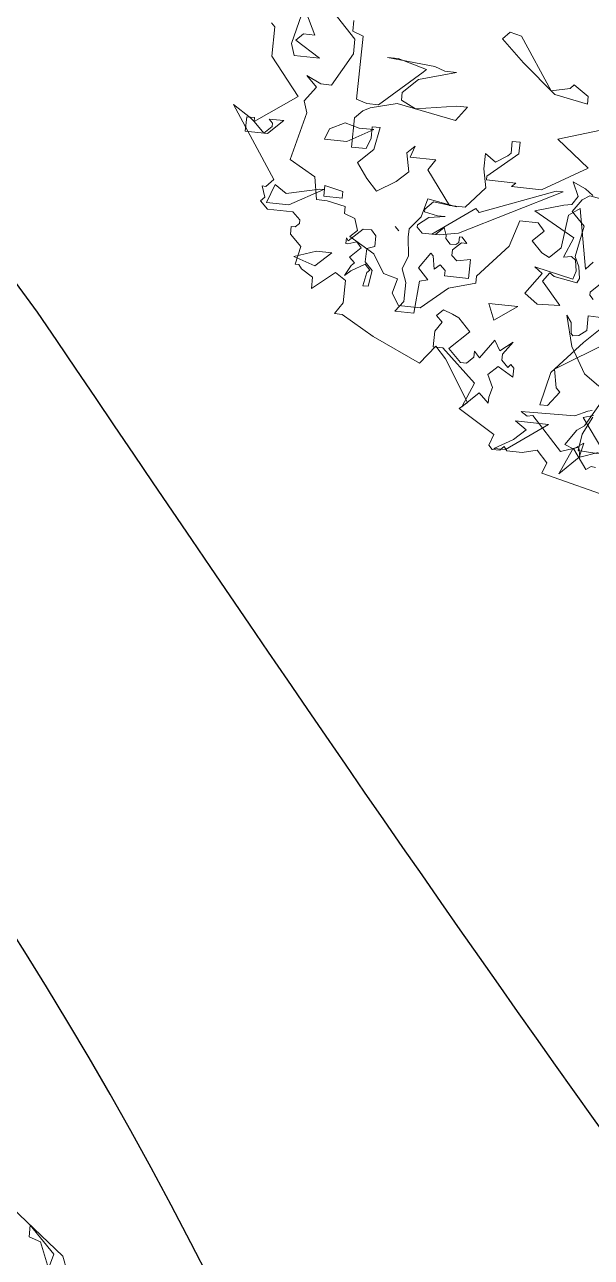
# Model space of a CAD drawing. Header units: metres. Extents: x 329311 to 330425, y 7396637 to 7397287.
# Drawn here: x 329866.931 to 329867.792, y 7397040.535 to 7397042.408 of the extents above; entities that cross this region are included whole.
import ezdxf

# ---------------------------------------------------------------- set-up
doc = ezdxf.new("R2010")
doc.units = ezdxf.units.M
doc.linetypes.add('CACHE2', pattern=[4.7625, 3.175, -1.5875])
doc.layers.get('0').update_dxf_attribs({"lineweight": 18})
doc.layers.add('ARBRE', color=251, linetype='Continuous', lineweight=13)
doc.layers.add('AXES+POTEAUX', color=6, linetype='CACHE2', lineweight=13)
doc.layers.add('VEGETAIS', color=3, linetype='Continuous')
pattern_1 = [(341.96263, (329827.33868, 7397103.38185), (0.0540704, 0.16604302), [0.127, -0.047625]), (71.96263, (329827.33868, 7397103.38185), (-0.16604302, 0.0540704), [0.127, -0.047625])]

# ---------------------------------------------------------------- blocks, each defined once
blk = doc.blocks.new('WMF26', base_point=(0, 0.001))
at = {"color": 85}
for points in [[(7.323, -0.184), (7.359, -0.221), (7.462, -0.147), (7.745, -0.286), (7.883, -0.286), (8.022, -0.496), (8.159, -0.636), (8.407, -0.605), (8.545, -0.395), (8.581, -0.358), (8.581, -0.322), (8.618, -0.322), (8.654, -0.358), (8.756, -0.257), (8.829, -0.257), (9.069, -0.569), (9.105, -0.605), (9.28, -0.533), (9.419, -0.569), (9.732, -0.846), (10.255, -0.984), (11.302, -1.792), (11.412, -2.069)], [(4.703, -12.373), (3.968, -12.198), (4.005, -12.097), (3.903, -11.987), (3.764, -12.025), (3.619, -12.025), (3.59, -11.987), (3.553, -12.025), (3.481, -12.025), (3.445, -11.987), (3.481, -11.885), (3.132, -11.675), (3.204, -11.61), (2.957, -11.223), (2.854, -11.114), (2.717, -11.289), (2.258, -11.085), (1.945, -10.911), (1.873, -10.911), (1.945, -10.802), (1.945, -10.59), (1.843, -10.524), (1.633, -10.699), (1.633, -10.59), (1.523, -10.524), (1.494, -10.488), (1.458, -10.488), (1.494, -10.315), (1.385, -10.212), (1.385, -10.139), (1.422, -10.139), (1.458, -10.103), (1.458, -10.067), (1.385, -10.001), (1.145, -10.001), (1.072, -9.928), (1.108, -9.892), (1.072, -9.789), (1.108, -9.789), (1.175, -9.717), (0.724, -9.055), (0.897, -9.164), (0.934, -9.193), (1.32, -8.917), (1.036, -8.567), (1.036, -8.291), (1, -8.255)]]:
    blk.add_lwpolyline(points, dxfattribs=at)
at = {"color": 106}
for points in [[(11.179, -1.92), (11.078, -1.68), (10.968, -1.643), (10.968, -1.534), (11.216, -1.781), (11.179, -1.92), (11.179, -1.92)], [(2.062, -9.153), (1.822, -9.291), (1.611, -9.291), (1.647, -9.19), (1.786, -9.117), (1.923, -9.153), (2.062, -9.153), (2.062, -9.153)], [(0.934, -9.193), (1.036, -9.294), (1.108, -9.222), (1.108, -9.193), (1.072, -9.157), (1.211, -9.157), (1.072, -9.294), (0.861, -9.294), (0.861, -9.157), (0.934, -9.157), (0.934, -9.193), (0.934, -9.193)], [(3.633, -10.533), (3.775, -10.331), (3.699, -10.277), (4.067, -10.355), (4.091, -10.276), (4.074, -10.175), (4.032, -10.146), (3.96, -10.159), (4.038, -9.968), (3.646, -9.755), (3.912, -9.672), (3.984, -9.66), (4.036, -9.577), (3.977, -9.446), (4.097, -9.5), (4.173, -9.554)], [(4.357, -9.595), (4.144, -9.559), (4.078, -9.606), (3.996, -9.724), (4.121, -9.85), (4.067, -10.14), (4.113, -10.235), (4.131, -10.343), (4.109, -10.384), (3.889, -10.348), (3.847, -10.319), (3.787, -10.403), (3.973, -10.614), (3.759, -10.622), (3.633, -10.533), (3.633, -10.533)], [(1.616, -9.763), (1.652, -9.763), (1.34, -9.938), (1.128, -9.938), (1.194, -9.763), (1.303, -9.835), (1.616, -9.763), (1.616, -9.763)], [(2.688, -9.768), (2.615, -9.846), (2.615, -9.872), (2.74, -9.895), (2.814, -9.895), (2.662, -9.921), (2.562, -9.999), (2.562, -10.021), (2.615, -10.072), (2.74, -10.072), (2.814, -9.999), (2.84, -10.072), (2.84, -10.099), (2.887, -10.147), (2.941, -10.147), (2.967, -10.125), (2.967, -10.072), (2.993, -10.072), (3.041, -10.125), (2.993, -10.125), (2.914, -10.198), (2.914, -10.251), (2.967, -10.298), (3.093, -10.273), (3.093, -10.451), (2.866, -10.451), (2.866, -10.399), (2.814, -10.352), (2.761, -10.399), (2.74, -10.273), (2.714, -10.251), (2.615, -10.399), (2.714, -10.504), (2.635, -10.524), (2.615, -10.83), (2.435, -10.83), (2.509, -10.73), (2.509, -10.551), (2.462, -10.425), (2.509, -10.298), (2.489, -10.125), (2.489, -10.046), (2.589, -9.921), (2.635, -9.746), (2.914, -9.794), (2.688, -9.768), (2.688, -9.768)], [(2.184, -10.144), (2.184, -10.244), (2.111, -10.27), (2.111, -10.397), (2.184, -10.471), (2.163, -10.622), (2.111, -10.622), (2.137, -10.496), (2.163, -10.471), (2.111, -10.418), (1.984, -10.496), (1.931, -10.544), (1.984, -10.445), (2.011, -10.418), (1.958, -10.37), (2.058, -10.27), (2.011, -10.218), (1.931, -10.244), (1.911, -10.244), (1.911, -10.192), (1.931, -10.218), (2.058, -10.092), (2.137, -10.092), (2.184, -10.144), (2.184, -10.144)], [(1.643, -10.483), (1.438, -10.418), (1.643, -10.346), (1.788, -10.346), (1.643, -10.483), (1.643, -10.483)], [(3.039, -10.829), (3.157, -10.947), (2.977, -11.125), (3.101, -11.244), (3.157, -11.244), (3.218, -11.182), (3.218, -11.125), (3.274, -11.182), (3.398, -11.002), (3.454, -11.095), (3.571, -11.002), (3.484, -11.125), (3.484, -11.182), (3.546, -11.244), (3.571, -11.213), (3.602, -11.244), (3.602, -11.33), (3.454, -11.244), (3.367, -11.33), (3.423, -11.447), (3.398, -11.54), (3.398, -11.596), (3.305, -11.509), (3.157, -11.658), (3.249, -11.423), (2.921, -11.125), (2.828, -11.125), (2.828, -10.977), (2.89, -10.885), (2.828, -10.829), (2.89, -10.767), (2.977, -10.799), (3.039, -10.829), (3.039, -10.829)], [(3.37, -10.814), (3.308, -10.665), (3.581, -10.665), (3.37, -10.814), (3.37, -10.814)], [(4.478, -10.9), (3.983, -11.213), (4.019, -11.387), (4.056, -11.424), (3.954, -11.561), (3.881, -11.561), (3.954, -11.249), (4.23, -10.936), (4.442, -10.725), (4.507, -10.79), (4.478, -10.9), (4.478, -10.9)], [(3.714, -11.642), (4.219, -11.629), (4.338, -11.574), (4.378, -11.564)], [(4.394, -11.609), (4.3, -11.636), (4.524, -11.936)], [(4.474, -11.949), (4.309, -12.01), (4.288, -11.918), (4.122, -11.978), (3.826, -11.668), (3.776, -11.68), (3.714, -11.642), (3.714, -11.642)], [(3.604, -12.013), (3.496, -12.013), (3.67, -11.911), (3.779, -11.809), (3.67, -11.736), (3.983, -11.736), (3.604, -12.013), (3.604, -12.013)], [(4.128, -12.188), (4.23, -11.947), (4.332, -11.875), (4.303, -12.013), (4.128, -12.188), (4.128, -12.188)]]:
    blk.add_lwpolyline(points, dxfattribs=at)
at = {"color": 63}
for points in [[(4.277, -10.524), (4.241, -10.488), (4.241, -10.459), (4.387, -10.315)], [(4.241, -10.175), (4.176, -10.248), (4.066, -9.688), (3.965, -9.76), (3.929, -10.073), (3.826, -10.175), (3.753, -10.139), (3.651, -10.037), (3.753, -9.936), (3.688, -9.863), (3.514, -9.863), (3.441, -10.11), (3.164, -10.423), (3.164, -10.488), (2.916, -10.561), (2.669, -10.772), (2.465, -10.772), (2.393, -10.663), (2.429, -10.524), (2.291, -10.488), (2.182, -10.315), (1.941, -10.175), (2.007, -10.11), (1.971, -10.001), (1.869, -9.965), (1.869, -9.9), (1.694, -9.863), (1.593, -9.863), (1.556, -9.652), (1.309, -9.513), (1.418, -9.062), (1.382, -8.953), (1.484, -8.814), (1.382, -8.713), (1.52, -8.778), (1.622, -8.778), (1.796, -8.465), (1.796, -8.327), (1.52, -8.043)], [(1.309, -8.115), (1.418, -8.327), (1.309, -8.327), (1.243, -8.393), (1.484, -8.538), (1.243, -8.538), (1.207, -8.429), (1.273, -8.152)], [(1.768, -8.152), (1.768, -8.255), (1.869, -8.291), (1.869, -8.887), (1.971, -8.917), (2.081, -8.917), (2.465, -8.567), (2.495, -8.538), (2.219, -8.465), (2.117, -8.465), (2.568, -8.502), (2.669, -8.538), (2.779, -8.538), (2.429, -8.641), (2.291, -8.778), (2.291, -8.851), (2.429, -8.917), (2.815, -8.851), (2.916, -8.851), (2.815, -8.989), (2.255, -8.887), (2.007, -8.953), (1.941, -8.989), (1.869, -9.062), (1.869, -9.338), (2.007, -9.338), (2.044, -9.237), (2.044, -9.128), (2.117, -9.128), (2.081, -9.338), (1.941, -9.477), (2.044, -9.616), (2.146, -9.724), (2.32, -9.616), (2.429, -9.513), (2.393, -9.338), (2.465, -9.266), (2.429, -9.375), (2.669, -9.375), (2.604, -9.477), (2.844, -9.789), (2.99, -9.789), (3.164, -9.586), (3.128, -9.411), (3.128, -9.266), (3.23, -9.338), (3.339, -9.266), (3.367, -9.237), (3.367, -9.128), (3.441, -9.128), (3.441, -9.237), (3.164, -9.477), (3.164, -9.513), (3.441, -9.513), (3.404, -9.55), (3.688, -9.55), (4.103, -9.302), (3.79, -9.062), (4.241, -8.917)], [(3.349, -8.135), (3.681, -8.618), (3.855, -8.575), (3.889, -8.537), (4.032, -8.634), (4.034, -8.707), (3.719, -8.646), (3.396, -8.381), (3.176, -8.178), (3.239, -8.11), (3.349, -8.135), (3.349, -8.135)], [(2.954, -10.037), (2.779, -10.073), (2.706, -10.073), (3.092, -9.789), (3.128, -9.825), (3.826, -9.55), (3.893, -9.55), (2.954, -10.037), (2.954, -10.037)], [(1.833, -9.825), (1.658, -9.825), (1.658, -9.724), (1.833, -9.76), (1.833, -9.825), (1.833, -9.825)], [(2.356, -10.037), (2.393, -10.073), (2.356, -10.037), (2.356, -10.037)], [(4.424, -12.086), (4.377, -12.121), (4.244, -11.943), (4.154, -11.909), (4.254, -11.762), (4.32, -11.713), (4.454, -11.475)], [(4.417, -11.328), (4.269, -11.228), (4.126, -10.986), (4.047, -10.696), (4.096, -10.762), (4.106, -10.863), (4.123, -10.886), (4.179, -10.874), (4.249, -10.822), (4.248, -10.683), (4.39, -10.687)], [(4.391, -11.624), (4.308, -11.795), (4.285, -11.95), (4.582, -11.968)], [(4.464, -12.092), (4.424, -12.086), (4.424, -12.086)]]:
    blk.add_lwpolyline(points, dxfattribs=at)
blk = doc.blocks.new('T2_02')
at = {"xscale": 0.3499999999999943, "yscale": 0.3499999999999943, "zscale": 0.3499999999999943}
blk.add_blockref('WMF26', (-2.2399, 1.997), dxfattribs=at)

msp = doc.modelspace()

# ---------------------------------------------------------------- hatches: boundary and pattern name
at = {"layer": 'AXES+POTEAUX'}
h = msp.add_hatch(dxfattribs=at)
h.set_pattern_fill('ANGLE', color=253, scale=0.025)
h.set_pattern_definition(pattern_1)
edge = h.paths.add_edge_path()
edge.add_line((329850.6521, 7397051.5264), (329866.1448, 7397046.453))
edge.add_line((329864.5976, 7397047.8459), (329852.057, 7397051.9296))
edge.add_line((329861.3389, 7397048.907), (329859.8397, 7397049.3952))
edge.add_line((329865.0576, 7397049.1489), (329864.5976, 7397047.8459))
edge.add_line((329866.1448, 7397046.453), (329866.4378, 7397047.3639))
edge.add_line((329866.4378, 7397047.3639), (329869.0187, 7397046.5336))
edge.add_line((329870.9492, 7397047.2304), (329865.0576, 7397049.1489))
edge.add_line((329869.0187, 7397046.5336), (329868.7254, 7397045.6064))
edge.add_line((329868.7254, 7397045.6064), (329874.2876, 7397043.8012))
edge.add_line((329875.0309, 7397044.4484), (329870.5214, 7397045.9169))
edge.add_line((329870.5214, 7397045.9169), (329870.9492, 7397047.2304))
edge.add_line((329874.2876, 7397043.8012), (329873.5994, 7397041.6878))
edge.add_line((329875.298, 7397041.1347), (329875.7585, 7397042.549))
edge.add_line((329875.7585, 7397042.549), (329876.1582, 7397042.4188))
edge.add_line((329876.1582, 7397042.4188), (329876.6974, 7397044.1394))
edge.add_line((329876.6974, 7397044.1394), (329876.5032, 7397044.1659))
edge.add_line((329876.5032, 7397044.1659), (329875.0889, 7397044.6264))
edge.add_line((329875.0889, 7397044.6264), (329875.0309, 7397044.4484))
edge.add_line((329873.5994, 7397041.6878), (329875.298, 7397041.1347))
edge.add_line((329848.3439, 7397053.2343), (329850.9292, 7397052.4026))
edge.add_line((329850.9292, 7397052.4026), (329850.6521, 7397051.5264))
edge.add_line((329852.057, 7397051.9296), (329852.4849, 7397053.2434))
edge.add_line((329852.4849, 7397053.2434), (329832.0228, 7397059.8777))
edge.add_line((329831.3186, 7397057.8526), (329848.0786, 7397052.3955))
edge.add_line((329848.0786, 7397052.3955), (329848.3439, 7397053.2343))
edge.add_line((329831.359, 7397057.8394), (329832.0229, 7397059.8644))
h = msp.add_hatch(dxfattribs=at)
h.set_pattern_fill('ANGLE', color=253, scale=0.025)
h.set_pattern_definition(pattern_1)
edge = h.paths.add_edge_path()
edge.add_line((329826.7385, 7397041.2079), (329842.2426, 7397036.1779))
edge.add_line((329846.8442, 7397037.6251), (329826.8826, 7397044.0928))
edge.add_line((329826.7385, 7397041.2079), (329826.8826, 7397044.0928))
edge.add_line((329844.8123, 7397035.297), (329860.3047, 7397030.2222))
edge.add_line((329859.606, 7397032.0674), (329846.4153, 7397036.308))
edge.add_line((329845.088, 7397036.1686), (329844.8123, 7397035.297))
edge.add_line((329842.5027, 7397037.0002), (329845.088, 7397036.1686))
edge.add_line((329846.4153, 7397036.308), (329846.8442, 7397037.6251))
edge.add_line((329862.8868, 7397029.3806), (329868.6707, 7397027.4942))
edge.add_line((329868.6707, 7397027.4942), (329868.1393, 7397025.8622))
edge.add_line((329868.1393, 7397025.8622), (329869.8371, 7397025.3093))
edge.add_line((329869.8371, 7397025.3093), (329870.2976, 7397026.7236))
edge.add_line((329870.4296, 7397026.6807), (329870.9966, 7397028.5012))
edge.add_line((329870.9966, 7397028.5012), (329869.4474, 7397029.0057))
edge.add_line((329869.3891, 7397028.8268), (329864.8797, 7397030.2953))
edge.add_line((329864.8797, 7397030.2953), (329865.243, 7397031.6298))
edge.add_line((329865.243, 7397031.6298), (329860.0176, 7397033.3314))
edge.add_line((329860.0176, 7397033.3314), (329859.606, 7397032.0674))
edge.add_line((329860.3047, 7397030.2222), (329860.5922, 7397031.1312))
edge.add_line((329860.5922, 7397031.1312), (329863.1775, 7397030.2996))
edge.add_line((329863.1775, 7397030.2996), (329862.8868, 7397029.3806))
edge.add_line((329842.2426, 7397036.1779), (329842.5027, 7397037.0002))
edge.add_line((329869.4474, 7397029.0057), (329869.3891, 7397028.8268))

# ---------------------------------------------------------------- linework, layer by layer
at = {"layer": 'VEGETAIS'}
for points in [[(329866.9504, 7397041.9715), (329870.2868, 7397038.8904), (329870.7121, 7397041.6857), (329865.8426, 7397044.0019), (329866.9504, 7397041.9715)], [(329852.8964, 7397041.2672), (329857.6581, 7397043.125), (329861.0745, 7397040.4459), (329865.2215, 7397042.3465), (329867.8261, 7397036.3211), (329861.7257, 7397038.1446), (329852.8964, 7397041.2672)]]:
    msp.add_spline(points, degree=3, dxfattribs=at)

# ---------------------------------------------------------------- block references
at = {"layer": 'ARBRE', "xscale": 0.4621142716754235, "yscale": 0.4621142716754235, "zscale": 0.4621142716754235, "rotation": 354.0121026411171}
for p in [(329868.2177, 7397042.7303), (329866.1343, 7397039.9903)]:
    msp.add_blockref('T2_02', p, dxfattribs=at)

doc.saveas('drawing.dxf')
